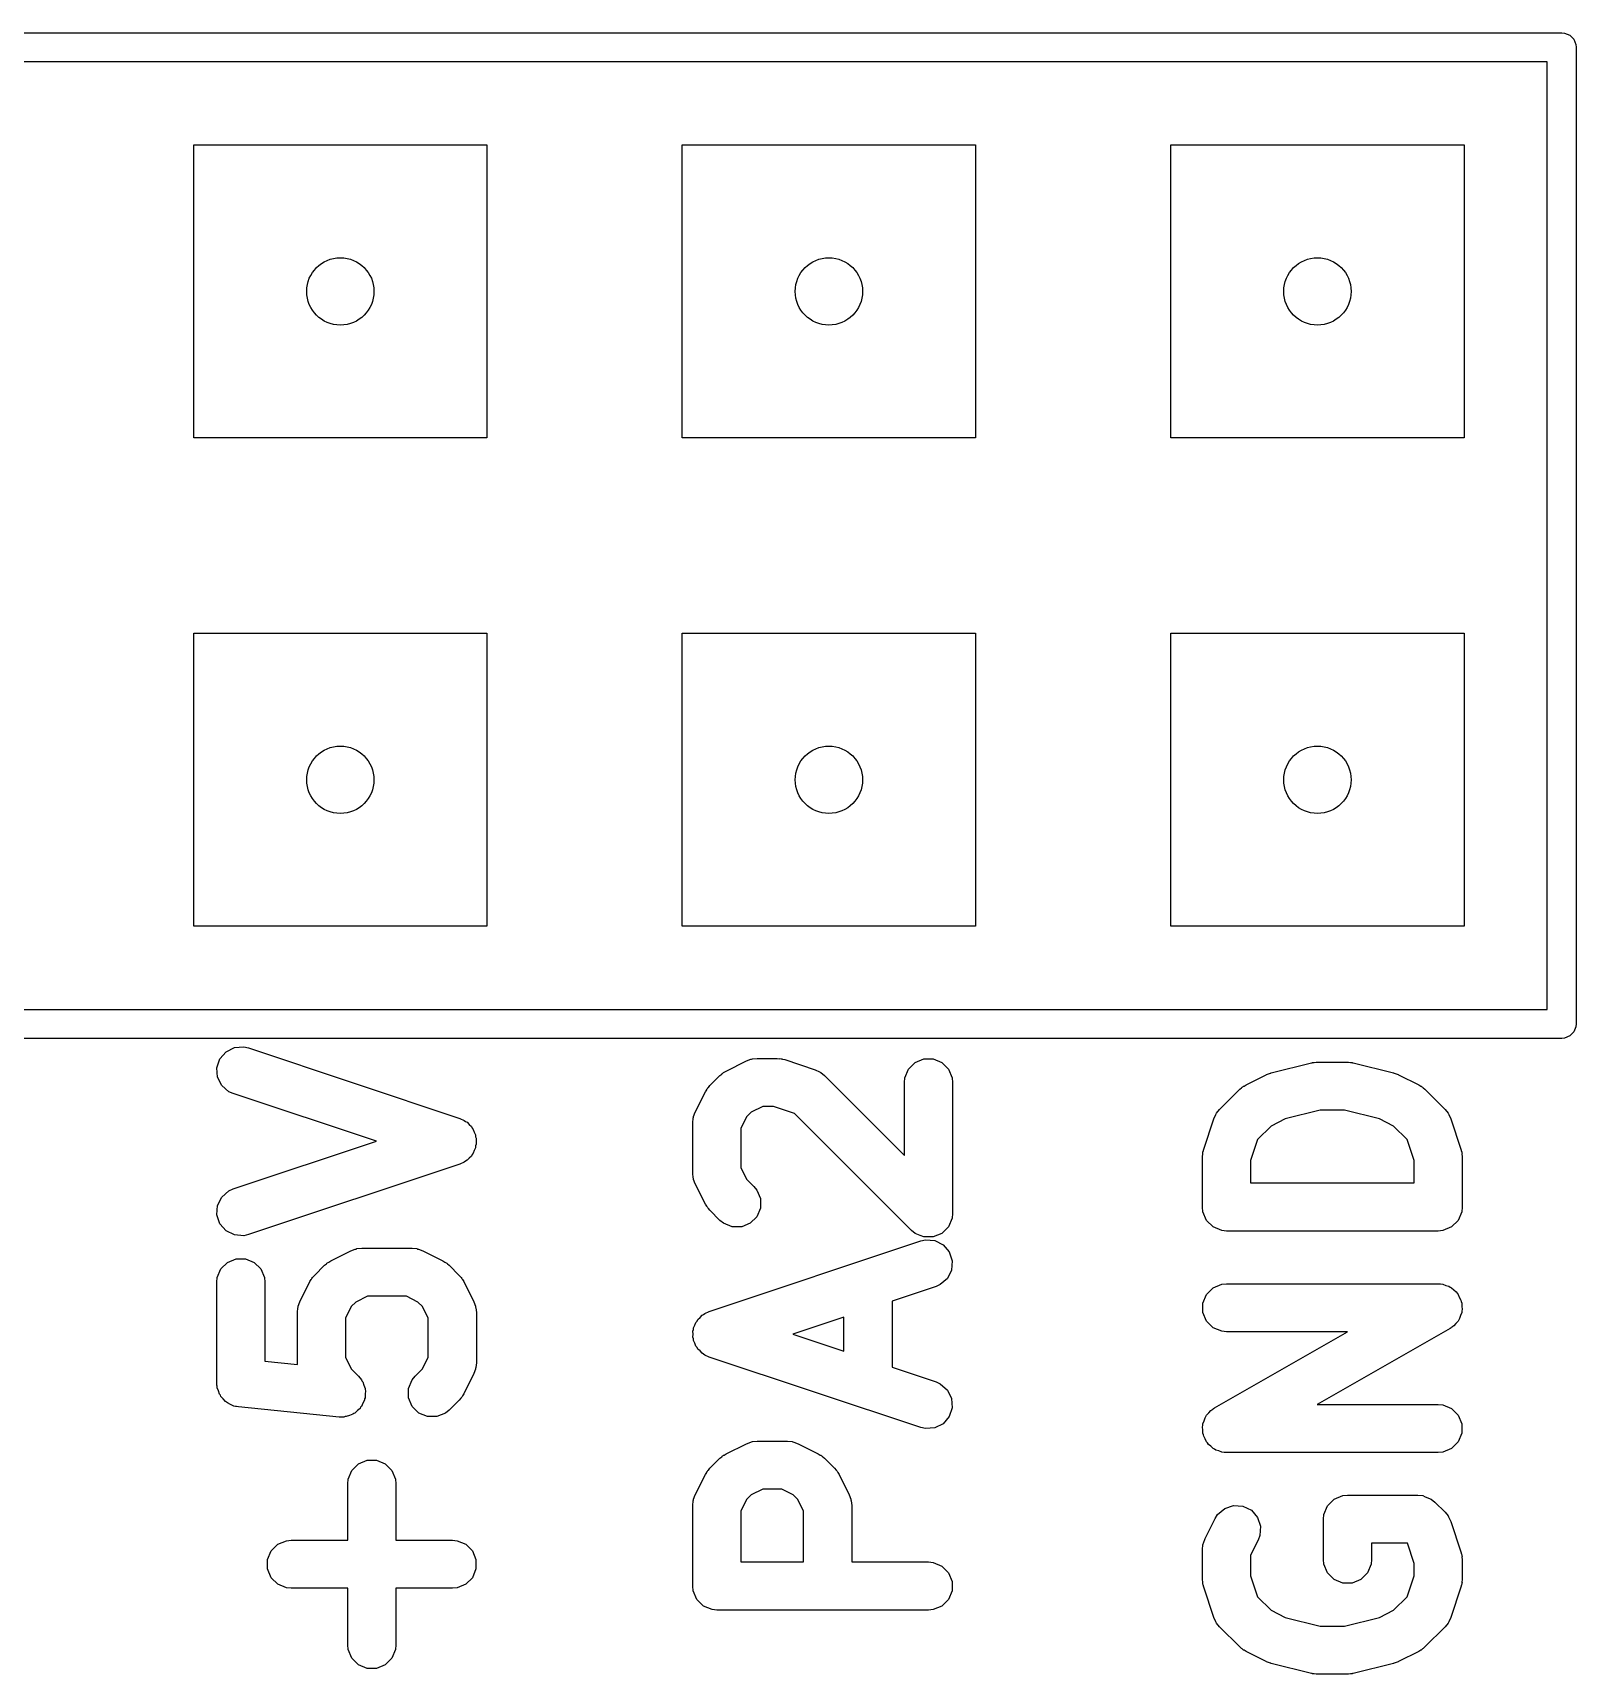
# Model space of a CAD drawing. Header units: inches. Extents: x -2.18 to 1.75, y 0.48 to 2.79.
# Drawn here: x -0.9037 to -0.5878, y 2.4533 to 2.7894 of the extents above; entities that cross this region are included whole.
import ezdxf

# ---------------------------------------------------------------- set-up
doc = ezdxf.new("R2010")
doc.units = ezdxf.units.IN
doc.header["$MEASUREMENT"] = 0
doc.layers.add('BLACK', color=250, linetype='CONTINUOUS')

msp = doc.modelspace()

# ---------------------------------------------------------------- linework, layer by layer
at = {"layer": 'BLACK', "linetype": 'CONTINUOUS'}
for p, q in [((-1.29079, 2.78937), (-0.59079, 2.78937)), ((-0.59079, 2.78937), (-0.59021, 2.78931)), ((-0.59021, 2.78931), (-0.58915, 2.78887)), ((-0.58915, 2.78887), (-0.58833, 2.78806)), ((-0.58833, 2.78806), (-0.58789, 2.78699)), ((-0.58789, 2.78699), (-0.58783, 2.78642)), ((-0.58783, 2.78642), (-0.58783, 2.58642)), ((-0.59374, 2.78346), (-1.28783, 2.78346)), ((-0.59374, 2.58937), (-0.59374, 2.78346)), ((-0.87079, 2.70642), (-0.87079, 2.76642)), ((-0.87079, 2.76642), (-0.81079, 2.76642)), ((-0.81079, 2.76642), (-0.81079, 2.70642)), ((-0.77079, 2.70642), (-0.77079, 2.76642)), ((-0.77079, 2.76642), (-0.71079, 2.76642)), ((-0.71079, 2.76642), (-0.71079, 2.70642)), ((-0.67079, 2.70642), (-0.67079, 2.76642)), ((-0.67079, 2.76642), (-0.61079, 2.76642)), ((-0.61079, 2.76642), (-0.61079, 2.70642)), ((-0.81079, 2.70642), (-0.87079, 2.70642)), ((-0.71079, 2.70642), (-0.77079, 2.70642)), ((-0.61079, 2.70642), (-0.67079, 2.70642)), ((-0.87079, 2.60642), (-0.87079, 2.66642)), ((-0.87079, 2.66642), (-0.81079, 2.66642)), ((-0.81079, 2.66642), (-0.81079, 2.60642)), ((-0.77079, 2.60642), (-0.77079, 2.66642)), ((-0.77079, 2.66642), (-0.71079, 2.66642)), ((-0.71079, 2.66642), (-0.71079, 2.60642)), ((-0.67079, 2.60642), (-0.67079, 2.66642)), ((-0.67079, 2.66642), (-0.61079, 2.66642)), ((-0.61079, 2.66642), (-0.61079, 2.60642)), ((-0.81079, 2.60642), (-0.87079, 2.60642)), ((-0.71079, 2.60642), (-0.77079, 2.60642)), ((-0.61079, 2.60642), (-0.67079, 2.60642)), ((-1.28783, 2.58937), (-0.59374, 2.58937)), ((-0.58833, 2.58478), (-0.58915, 2.58396)), ((-0.58789, 2.58584), (-0.58833, 2.58478)), ((-0.58783, 2.58642), (-0.58789, 2.58584)), ((-0.59079, 2.58346), (-1.29079, 2.58346)), ((-0.86418, 2.58072), (-0.86247, 2.58157)), ((-0.86247, 2.58157), (-0.86055, 2.58171)), ((-0.86055, 2.58171), (-0.85961, 2.5815)), ((-0.85961, 2.5815), (-0.8163, 2.56706)), ((-0.59021, 2.58352), (-0.59079, 2.58346)), ((-0.58915, 2.58396), (-0.59021, 2.58352)), ((-0.86605, 2.57744), (-0.86544, 2.57927)), ((-0.86544, 2.57927), (-0.86418, 2.58072)), ((-0.7618, 2.57678), (-0.75768, 2.57884)), ((-0.75768, 2.57884), (-0.75678, 2.57918)), ((-0.75678, 2.57918), (-0.7566, 2.5792)), ((-0.7566, 2.5792), (-0.75644, 2.57926)), ((-0.75644, 2.57926), (-0.75548, 2.57936)), ((-0.75548, 2.57936), (-0.75135, 2.57936)), ((-0.75135, 2.57936), (-0.75087, 2.57931)), ((-0.75087, 2.57931), (-0.75074, 2.57932)), ((-0.75074, 2.57932), (-0.75057, 2.57928)), ((-0.75057, 2.57928), (-0.75039, 2.57926)), ((-0.75039, 2.57926), (-0.75027, 2.57921)), ((-0.75027, 2.57921), (-0.7498, 2.57911)), ((-0.7498, 2.57911), (-0.74361, 2.57704)), ((-0.72451, 2.57717), (-0.72315, 2.57853)), ((-0.72315, 2.57853), (-0.72138, 2.57926)), ((-0.72138, 2.57926), (-0.71946, 2.57926)), ((-0.71946, 2.57926), (-0.71768, 2.57853)), ((-0.71768, 2.57853), (-0.71633, 2.57717)), ((-0.65028, 2.5764), (-0.64203, 2.57846)), ((-0.64203, 2.57846), (-0.64186, 2.57849)), ((-0.64186, 2.57849), (-0.64179, 2.57851)), ((-0.64179, 2.57851), (-0.64143, 2.57855)), ((-0.64143, 2.57855), (-0.64107, 2.5786)), ((-0.64107, 2.5786), (-0.641, 2.57859)), ((-0.641, 2.57859), (-0.64083, 2.57861)), ((-0.64083, 2.57861), (-0.63465, 2.57861)), ((-0.63465, 2.57861), (-0.63448, 2.57859)), ((-0.63448, 2.57859), (-0.63441, 2.5786)), ((-0.63441, 2.5786), (-0.63405, 2.57855)), ((-0.63405, 2.57855), (-0.63369, 2.57851)), ((-0.63369, 2.57851), (-0.63362, 2.57849)), ((-0.63362, 2.57849), (-0.63345, 2.57846)), ((-0.63345, 2.57846), (-0.62521, 2.5764)), ((-0.86591, 2.57553), (-0.86605, 2.57744)), ((-0.86505, 2.57381), (-0.86591, 2.57553)), ((-0.76514, 2.57379), (-0.76308, 2.57586)), ((-0.76308, 2.57586), (-0.7627, 2.57616)), ((-0.7627, 2.57616), (-0.76262, 2.57626)), ((-0.76262, 2.57626), (-0.76247, 2.57636)), ((-0.76247, 2.57636), (-0.76233, 2.57647)), ((-0.76233, 2.57647), (-0.76221, 2.57652)), ((-0.76221, 2.57652), (-0.7618, 2.57678)), ((-0.74361, 2.57704), (-0.74273, 2.57665)), ((-0.74273, 2.57665), (-0.74259, 2.57653)), ((-0.74259, 2.57653), (-0.74243, 2.57647)), ((-0.74243, 2.57647), (-0.74169, 2.57586)), ((-0.74169, 2.57586), (-0.72534, 2.55951)), ((-0.72534, 2.57444), (-0.72524, 2.5754)), ((-0.72524, 2.5754), (-0.72451, 2.57717)), ((-0.71633, 2.57717), (-0.71559, 2.5754)), ((-0.71559, 2.5754), (-0.7155, 2.57444)), ((-0.65541, 2.57396), (-0.65128, 2.57603)), ((-0.65128, 2.57603), (-0.65121, 2.57605)), ((-0.65121, 2.57605), (-0.65119, 2.57608)), ((-0.65119, 2.57608), (-0.65078, 2.57622)), ((-0.65078, 2.57622), (-0.65038, 2.57637)), ((-0.65038, 2.57637), (-0.65035, 2.57637)), ((-0.65035, 2.57637), (-0.65028, 2.5764)), ((-0.62521, 2.5764), (-0.62513, 2.57637)), ((-0.62513, 2.57637), (-0.6251, 2.57637)), ((-0.6251, 2.57637), (-0.6247, 2.57622)), ((-0.6247, 2.57622), (-0.6243, 2.57608)), ((-0.6243, 2.57608), (-0.62427, 2.57605)), ((-0.62427, 2.57605), (-0.6242, 2.57603)), ((-0.6242, 2.57603), (-0.62007, 2.57396)), ((-0.8636, 2.57255), (-0.86505, 2.57381)), ((-0.86272, 2.57216), (-0.8636, 2.57255)), ((-0.83342, 2.56239), (-0.86272, 2.57216)), ((-0.76813, 2.56839), (-0.76606, 2.57251)), ((-0.76606, 2.57251), (-0.7658, 2.57293)), ((-0.7658, 2.57293), (-0.76575, 2.57305)), ((-0.76575, 2.57305), (-0.76564, 2.57318)), ((-0.76564, 2.57318), (-0.76555, 2.57333)), ((-0.76555, 2.57333), (-0.76545, 2.57342)), ((-0.76545, 2.57342), (-0.76514, 2.57379)), ((-0.72534, 2.55951), (-0.72534, 2.57444)), ((-0.7155, 2.57444), (-0.7155, 2.54763)), ((-0.66081, 2.56892), (-0.65669, 2.57304)), ((-0.65669, 2.57304), (-0.65631, 2.57335)), ((-0.65631, 2.57335), (-0.65623, 2.57345)), ((-0.65623, 2.57345), (-0.65608, 2.57354)), ((-0.65608, 2.57354), (-0.65594, 2.57366)), ((-0.65594, 2.57366), (-0.65582, 2.5737)), ((-0.65582, 2.5737), (-0.65541, 2.57396)), ((-0.62007, 2.57396), (-0.61966, 2.5737)), ((-0.61966, 2.5737), (-0.61954, 2.57366)), ((-0.61954, 2.57366), (-0.6194, 2.57354)), ((-0.6194, 2.57354), (-0.61926, 2.57345)), ((-0.61926, 2.57345), (-0.61917, 2.57335)), ((-0.61917, 2.57335), (-0.61879, 2.57304)), ((-0.61879, 2.57304), (-0.61467, 2.56892)), ((-0.76847, 2.56749), (-0.76813, 2.56839)), ((-0.75669, 2.56833), (-0.75762, 2.5674)), ((-0.75431, 2.56952), (-0.75669, 2.56833)), ((-0.75215, 2.56952), (-0.75431, 2.56952)), ((-0.74782, 2.56807), (-0.75215, 2.56952)), ((-0.7239, 2.54415), (-0.74782, 2.56807)), ((-0.662, 2.56699), (-0.66161, 2.56788)), ((-0.66161, 2.56788), (-0.66149, 2.56801)), ((-0.66149, 2.56801), (-0.66142, 2.56817)), ((-0.66142, 2.56817), (-0.66081, 2.56892)), ((-0.64023, 2.56877), (-0.64737, 2.56698)), ((-0.63525, 2.56877), (-0.64023, 2.56877)), ((-0.62812, 2.56698), (-0.63525, 2.56877)), ((-0.61467, 2.56892), (-0.61406, 2.56817)), ((-0.61406, 2.56817), (-0.61399, 2.56801)), ((-0.61399, 2.56801), (-0.61387, 2.56788)), ((-0.61387, 2.56788), (-0.61348, 2.56699)), ((-0.8163, 2.56706), (-0.81542, 2.56667)), ((-0.81542, 2.56667), (-0.81516, 2.56644)), ((-0.81516, 2.56644), (-0.81484, 2.56628)), ((-0.81484, 2.56628), (-0.81444, 2.56581)), ((-0.81444, 2.56581), (-0.81397, 2.56541)), ((-0.81397, 2.56541), (-0.81381, 2.5651)), ((-0.81381, 2.5651), (-0.81358, 2.56483)), ((-0.81358, 2.56483), (-0.81339, 2.56424)), ((-0.76865, 2.56619), (-0.76855, 2.56715)), ((-0.76865, 2.55588), (-0.76865, 2.56619)), ((-0.76855, 2.56715), (-0.76848, 2.56731)), ((-0.76848, 2.56731), (-0.76847, 2.56749)), ((-0.75762, 2.5674), (-0.7588, 2.56503)), ((-0.7588, 2.56503), (-0.7588, 2.55704)), ((-0.66406, 2.56081), (-0.662, 2.56699)), ((-0.65029, 2.56552), (-0.65303, 2.56278)), ((-0.64737, 2.56698), (-0.65029, 2.56552)), ((-0.62519, 2.56552), (-0.62812, 2.56698)), ((-0.62245, 2.56278), (-0.62519, 2.56552)), ((-0.61348, 2.56699), (-0.61142, 2.56081)), ((-0.86272, 2.55263), (-0.83342, 2.56239)), ((-0.81339, 2.56424), (-0.81311, 2.56369)), ((-0.81311, 2.56109), (-0.81339, 2.56054)), ((-0.81311, 2.56369), (-0.81309, 2.56334)), ((-0.81309, 2.56144), (-0.81311, 2.56109)), ((-0.81309, 2.56334), (-0.81298, 2.56301)), ((-0.81298, 2.56178), (-0.81309, 2.56144)), ((-0.81298, 2.56301), (-0.81302, 2.56239)), ((-0.81302, 2.56239), (-0.81298, 2.56178)), ((-0.65303, 2.56278), (-0.65447, 2.55845)), ((-0.62101, 2.55845), (-0.62245, 2.56278)), ((-0.8163, 2.55772), (-0.85961, 2.54329)), ((-0.81542, 2.55812), (-0.8163, 2.55772)), ((-0.81516, 2.55835), (-0.81542, 2.55812)), ((-0.81484, 2.5585), (-0.81516, 2.55835)), ((-0.81444, 2.55897), (-0.81484, 2.5585)), ((-0.81397, 2.55937), (-0.81444, 2.55897)), ((-0.81381, 2.55969), (-0.81397, 2.55937)), ((-0.81358, 2.55996), (-0.81381, 2.55969)), ((-0.81339, 2.56054), (-0.81358, 2.55996)), ((-0.66432, 2.55925), (-0.66427, 2.55974)), ((-0.66432, 2.54894), (-0.66432, 2.55925)), ((-0.66428, 2.55987), (-0.66424, 2.56004)), ((-0.66427, 2.55974), (-0.66428, 2.55987)), ((-0.66424, 2.56004), (-0.66422, 2.56021)), ((-0.66422, 2.56021), (-0.66417, 2.56033)), ((-0.66417, 2.56033), (-0.66406, 2.56081)), ((-0.65447, 2.55845), (-0.65447, 2.55386)), ((-0.62101, 2.55386), (-0.62101, 2.55845)), ((-0.61142, 2.56081), (-0.61131, 2.56033)), ((-0.61131, 2.56033), (-0.61126, 2.56021)), ((-0.61126, 2.56021), (-0.61124, 2.56004)), ((-0.61124, 2.56004), (-0.6112, 2.55987)), ((-0.6112, 2.55987), (-0.61121, 2.55974)), ((-0.61121, 2.55974), (-0.61117, 2.55925)), ((-0.61117, 2.55925), (-0.61117, 2.54894)), ((-0.76855, 2.55492), (-0.76865, 2.55588)), ((-0.76848, 2.55475), (-0.76855, 2.55492)), ((-0.76847, 2.55458), (-0.76848, 2.55475)), ((-0.76813, 2.55368), (-0.76847, 2.55458)), ((-0.7588, 2.55704), (-0.75762, 2.55467)), ((-0.75762, 2.55467), (-0.75612, 2.55317)), ((-0.86591, 2.54926), (-0.86505, 2.55097)), ((-0.86505, 2.55097), (-0.8636, 2.55223)), ((-0.8636, 2.55223), (-0.86272, 2.55263)), ((-0.76606, 2.54955), (-0.76813, 2.55368)), ((-0.75612, 2.55317), (-0.75551, 2.55242)), ((-0.75551, 2.55242), (-0.75477, 2.55065)), ((-0.65447, 2.55386), (-0.62101, 2.55386)), ((-0.86605, 2.54734), (-0.86591, 2.54926)), ((-0.7658, 2.54914), (-0.76606, 2.54955)), ((-0.76575, 2.54902), (-0.7658, 2.54914)), ((-0.76564, 2.54888), (-0.76575, 2.54902)), ((-0.76555, 2.54874), (-0.76564, 2.54888)), ((-0.76545, 2.54865), (-0.76555, 2.54874)), ((-0.76514, 2.54827), (-0.76545, 2.54865)), ((-0.76308, 2.54621), (-0.76514, 2.54827)), ((-0.75477, 2.54873), (-0.75551, 2.54696)), ((-0.75477, 2.55065), (-0.75477, 2.54873)), ((-0.7155, 2.54763), (-0.71559, 2.54667)), ((-0.66422, 2.54798), (-0.66432, 2.54894)), ((-0.66349, 2.54621), (-0.66422, 2.54798)), ((-0.61126, 2.54798), (-0.612, 2.54621)), ((-0.61117, 2.54894), (-0.61126, 2.54798)), ((-0.86544, 2.54552), (-0.86605, 2.54734)), ((-0.86418, 2.54407), (-0.86544, 2.54552)), ((-0.76233, 2.5456), (-0.76308, 2.54621)), ((-0.76056, 2.54486), (-0.76233, 2.5456)), ((-0.75864, 2.54486), (-0.76056, 2.54486)), ((-0.75687, 2.5456), (-0.75864, 2.54486)), ((-0.75551, 2.54696), (-0.75687, 2.5456)), ((-0.71633, 2.54489), (-0.71768, 2.54354)), ((-0.71559, 2.54667), (-0.71633, 2.54489)), ((-0.66213, 2.54485), (-0.66349, 2.54621)), ((-0.66035, 2.54411), (-0.66213, 2.54485)), ((-0.61335, 2.54485), (-0.61513, 2.54411)), ((-0.612, 2.54621), (-0.61335, 2.54485)), ((-0.86247, 2.54321), (-0.86418, 2.54407)), ((-0.86055, 2.54307), (-0.86247, 2.54321)), ((-0.85961, 2.54329), (-0.86055, 2.54307)), ((-0.76528, 2.52755), (-0.72197, 2.54199)), ((-0.72315, 2.54354), (-0.7239, 2.54415)), ((-0.72211, 2.54311), (-0.72315, 2.54354)), ((-0.72315, 2.54354), (-0.72315, 2.54354)), ((-0.72138, 2.5428), (-0.72211, 2.54311)), ((-0.72197, 2.54199), (-0.72103, 2.5422)), ((-0.71946, 2.5428), (-0.72138, 2.5428)), ((-0.72138, 2.5428), (-0.72138, 2.5428)), ((-0.72103, 2.5422), (-0.71912, 2.54206)), ((-0.71768, 2.54354), (-0.71946, 2.5428)), ((-0.71912, 2.54206), (-0.7174, 2.54121)), ((-0.7174, 2.54121), (-0.71614, 2.53975)), ((-0.65939, 2.54402), (-0.66035, 2.54411)), ((-0.61609, 2.54402), (-0.65939, 2.54402)), ((-0.61513, 2.54411), (-0.61609, 2.54402)), ((-0.86526, 2.53625), (-0.8639, 2.53761)), ((-0.8639, 2.53761), (-0.86213, 2.53835)), ((-0.86213, 2.53835), (-0.86021, 2.53835)), ((-0.86021, 2.53835), (-0.85843, 2.53761)), ((-0.85843, 2.53761), (-0.85707, 2.53625)), ((-0.84356, 2.53741), (-0.84341, 2.5375)), ((-0.84341, 2.5375), (-0.84328, 2.53761)), ((-0.84328, 2.53761), (-0.84316, 2.53766)), ((-0.84316, 2.53766), (-0.84274, 2.53792)), ((-0.84274, 2.53792), (-0.83862, 2.53998)), ((-0.83862, 2.53998), (-0.83772, 2.54033)), ((-0.83772, 2.54033), (-0.83754, 2.54034)), ((-0.83754, 2.54034), (-0.83738, 2.54041)), ((-0.83738, 2.54041), (-0.83642, 2.5405)), ((-0.83642, 2.5405), (-0.82611, 2.5405)), ((-0.82611, 2.5405), (-0.82515, 2.54041)), ((-0.82515, 2.54041), (-0.82498, 2.54034)), ((-0.82498, 2.54034), (-0.82481, 2.54033)), ((-0.82481, 2.54033), (-0.82391, 2.53998)), ((-0.82391, 2.53998), (-0.81978, 2.53792)), ((-0.81978, 2.53792), (-0.81937, 2.53766)), ((-0.81937, 2.53766), (-0.81925, 2.53761)), ((-0.81925, 2.53761), (-0.81911, 2.5375)), ((-0.81911, 2.5375), (-0.81897, 2.53741)), ((-0.71614, 2.53975), (-0.71554, 2.53793)), ((-0.71554, 2.53793), (-0.71567, 2.53602)), ((-0.86609, 2.53352), (-0.86599, 2.53448)), ((-0.86599, 2.53448), (-0.86526, 2.53625)), ((-0.85707, 2.53625), (-0.85634, 2.53448)), ((-0.85634, 2.53448), (-0.85624, 2.53352)), ((-0.84675, 2.53407), (-0.8467, 2.53419)), ((-0.8467, 2.53419), (-0.84659, 2.53433)), ((-0.84659, 2.53433), (-0.84649, 2.53448)), ((-0.84649, 2.53448), (-0.8464, 2.53456)), ((-0.8464, 2.53456), (-0.84609, 2.53494)), ((-0.84609, 2.53494), (-0.84402, 2.537)), ((-0.84402, 2.537), (-0.84365, 2.53731)), ((-0.84365, 2.53731), (-0.84356, 2.53741)), ((-0.81897, 2.53741), (-0.81888, 2.53731)), ((-0.81888, 2.53731), (-0.8185, 2.537)), ((-0.8185, 2.537), (-0.81644, 2.53494)), ((-0.81644, 2.53494), (-0.81613, 2.53456)), ((-0.81613, 2.53456), (-0.81603, 2.53448)), ((-0.81603, 2.53448), (-0.81594, 2.53433)), ((-0.81594, 2.53433), (-0.81583, 2.53419)), ((-0.81583, 2.53419), (-0.81578, 2.53407)), ((-0.71653, 2.5343), (-0.71798, 2.53304)), ((-0.71567, 2.53602), (-0.71653, 2.5343)), ((-0.86609, 2.5129), (-0.86609, 2.53352)), ((-0.85624, 2.53352), (-0.85624, 2.51735)), ((-0.84907, 2.52953), (-0.84701, 2.53366)), ((-0.84701, 2.53366), (-0.84675, 2.53407)), ((-0.81578, 2.53407), (-0.81552, 2.53366)), ((-0.81552, 2.53366), (-0.81346, 2.52953)), ((-0.71886, 2.53265), (-0.72787, 2.52965)), ((-0.71798, 2.53304), (-0.71886, 2.53265)), ((-0.66422, 2.52928), (-0.66349, 2.53105)), ((-0.66349, 2.53105), (-0.66213, 2.53241)), ((-0.66213, 2.53241), (-0.66035, 2.53315)), ((-0.66035, 2.53315), (-0.65939, 2.53324)), ((-0.65939, 2.53324), (-0.61609, 2.53324)), ((-0.61609, 2.53324), (-0.61584, 2.53322)), ((-0.61584, 2.53322), (-0.61574, 2.53323)), ((-0.61574, 2.53323), (-0.61562, 2.53319)), ((-0.61562, 2.53319), (-0.61513, 2.53315)), ((-0.61513, 2.53315), (-0.61452, 2.53289)), ((-0.61452, 2.53289), (-0.61389, 2.53272)), ((-0.61389, 2.53272), (-0.61364, 2.53253)), ((-0.61364, 2.53253), (-0.61335, 2.53241)), ((-0.61335, 2.53241), (-0.61289, 2.53195)), ((-0.61289, 2.53195), (-0.61237, 2.53155)), ((-0.61237, 2.53155), (-0.61222, 2.53127)), ((-0.61222, 2.53127), (-0.612, 2.53105)), ((-0.612, 2.53105), (-0.61175, 2.53045)), ((-0.84959, 2.52733), (-0.84949, 2.52829)), ((-0.84949, 2.52829), (-0.84943, 2.52846)), ((-0.84943, 2.52846), (-0.84941, 2.52863)), ((-0.84941, 2.52863), (-0.84907, 2.52953)), ((-0.83856, 2.52854), (-0.83975, 2.52617)), ((-0.83763, 2.52948), (-0.83856, 2.52854)), ((-0.83526, 2.53066), (-0.83763, 2.52948)), ((-0.82727, 2.53066), (-0.83526, 2.53066)), ((-0.8249, 2.52948), (-0.82727, 2.53066)), ((-0.82397, 2.52854), (-0.8249, 2.52948)), ((-0.82278, 2.52617), (-0.82397, 2.52854)), ((-0.81346, 2.52953), (-0.81311, 2.52863)), ((-0.81311, 2.52863), (-0.8131, 2.52846)), ((-0.8131, 2.52846), (-0.81303, 2.52829)), ((-0.81303, 2.52829), (-0.81294, 2.52733)), ((-0.76616, 2.52716), (-0.76528, 2.52755)), ((-0.72787, 2.52965), (-0.72787, 2.51612)), ((-0.66422, 2.52736), (-0.66422, 2.52928)), ((-0.61175, 2.53045), (-0.61142, 2.52988)), ((-0.61142, 2.52988), (-0.61138, 2.52957)), ((-0.61138, 2.52957), (-0.61126, 2.52928)), ((-0.61126, 2.52928), (-0.61126, 2.52862)), ((-0.61126, 2.52862), (-0.61118, 2.52797)), ((-0.61118, 2.52797), (-0.61126, 2.52767)), ((-0.61126, 2.52767), (-0.61126, 2.52736)), ((-0.84959, 2.51702), (-0.84959, 2.52733)), ((-0.83975, 2.52617), (-0.83975, 2.51818)), ((-0.82278, 2.51818), (-0.82278, 2.52617)), ((-0.81294, 2.52733), (-0.81294, 2.51702)), ((-0.7685, 2.52383), (-0.76847, 2.52418)), ((-0.76847, 2.52418), (-0.7682, 2.52473)), ((-0.7682, 2.52473), (-0.768, 2.52532)), ((-0.768, 2.52532), (-0.76777, 2.52558)), ((-0.76777, 2.52558), (-0.76761, 2.5259)), ((-0.76761, 2.5259), (-0.76715, 2.5263)), ((-0.76715, 2.5263), (-0.76674, 2.52677)), ((-0.76674, 2.52677), (-0.76643, 2.52693)), ((-0.76643, 2.52693), (-0.76616, 2.52716)), ((-0.73771, 2.52636), (-0.74816, 2.52288)), ((-0.73771, 2.5194), (-0.73771, 2.52636)), ((-0.66349, 2.52558), (-0.66422, 2.52736)), ((-0.66213, 2.52423), (-0.66349, 2.52558)), ((-0.66035, 2.52349), (-0.66213, 2.52423)), ((-0.61365, 2.52405), (-0.64086, 2.50849)), ((-0.61344, 2.52419), (-0.61365, 2.52405)), ((-0.61335, 2.52423), (-0.61344, 2.52419)), ((-0.61326, 2.52432), (-0.61335, 2.52423)), ((-0.61286, 2.5246), (-0.61326, 2.52432)), ((-0.61246, 2.52512), (-0.61286, 2.5246)), ((-0.612, 2.52558), (-0.61246, 2.52512)), ((-0.61188, 2.52587), (-0.612, 2.52558)), ((-0.61168, 2.52612), (-0.61188, 2.52587)), ((-0.61151, 2.52675), (-0.61168, 2.52612)), ((-0.61126, 2.52736), (-0.61151, 2.52675)), ((-0.76861, 2.5235), (-0.7685, 2.52383)), ((-0.76856, 2.52288), (-0.76861, 2.5235)), ((-0.76861, 2.52227), (-0.76856, 2.52288)), ((-0.7685, 2.52193), (-0.76861, 2.52227)), ((-0.76847, 2.52158), (-0.7685, 2.52193)), ((-0.7682, 2.52103), (-0.76847, 2.52158)), ((-0.768, 2.52044), (-0.7682, 2.52103)), ((-0.74816, 2.52288), (-0.73771, 2.5194)), ((-0.66184, 2.50784), (-0.63462, 2.5234)), ((-0.65939, 2.5234), (-0.66035, 2.52349)), ((-0.63462, 2.5234), (-0.65939, 2.5234)), ((-0.85624, 2.51735), (-0.84956, 2.51668)), ((-0.83975, 2.51818), (-0.83856, 2.51581)), ((-0.82397, 2.51581), (-0.82278, 2.51818)), ((-0.76777, 2.52018), (-0.768, 2.52044)), ((-0.76761, 2.51986), (-0.76777, 2.52018)), ((-0.76715, 2.51946), (-0.76761, 2.51986)), ((-0.76674, 2.51899), (-0.76715, 2.51946)), ((-0.76643, 2.51884), (-0.76674, 2.51899)), ((-0.76616, 2.51861), (-0.76643, 2.51884)), ((-0.76528, 2.51821), (-0.76616, 2.51861)), ((-0.72197, 2.50378), (-0.76528, 2.51821)), ((-0.84956, 2.51668), (-0.84959, 2.51702)), ((-0.83856, 2.51581), (-0.83706, 2.51432)), ((-0.83706, 2.51432), (-0.83645, 2.51357)), ((-0.82608, 2.51357), (-0.82546, 2.51432)), ((-0.82546, 2.51432), (-0.82397, 2.51581)), ((-0.81346, 2.51482), (-0.81552, 2.5107)), ((-0.81311, 2.51572), (-0.81346, 2.51482)), ((-0.8131, 2.5159), (-0.81311, 2.51572)), ((-0.81303, 2.51606), (-0.8131, 2.5159)), ((-0.81294, 2.51702), (-0.81303, 2.51606)), ((-0.72787, 2.51612), (-0.71886, 2.51311)), ((-0.86605, 2.51254), (-0.86609, 2.5129)), ((-0.86606, 2.51242), (-0.86605, 2.51254)), ((-0.86603, 2.51231), (-0.86606, 2.51242)), ((-0.86599, 2.51194), (-0.86603, 2.51231)), ((-0.86572, 2.51127), (-0.86599, 2.51194)), ((-0.86551, 2.51059), (-0.86572, 2.51127)), ((-0.83645, 2.51357), (-0.83636, 2.51334)), ((-0.83636, 2.51334), (-0.8362, 2.51315)), ((-0.8362, 2.51315), (-0.83599, 2.51246)), ((-0.83599, 2.51246), (-0.83572, 2.5118)), ((-0.83572, 2.5118), (-0.83572, 2.51155)), ((-0.83572, 2.51155), (-0.83565, 2.51131)), ((-0.83565, 2.51131), (-0.83572, 2.5106)), ((-0.83572, 2.5106), (-0.83572, 2.50988)), ((-0.82681, 2.5118), (-0.82608, 2.51357)), ((-0.82681, 2.50988), (-0.82681, 2.5118)), ((-0.81552, 2.5107), (-0.81578, 2.51028)), ((-0.71886, 2.51311), (-0.71798, 2.51272)), ((-0.71798, 2.51272), (-0.71653, 2.51146)), ((-0.71653, 2.51146), (-0.71567, 2.50975)), ((-0.86535, 2.51039), (-0.86551, 2.51059)), ((-0.86526, 2.51016), (-0.86535, 2.51039)), ((-0.86475, 2.50966), (-0.86526, 2.51016)), ((-0.86429, 2.5091), (-0.86475, 2.50966)), ((-0.86408, 2.50898), (-0.86429, 2.5091)), ((-0.8639, 2.50881), (-0.86408, 2.50898)), ((-0.86324, 2.50853), (-0.8639, 2.50881)), ((-0.8626, 2.50819), (-0.86324, 2.50853)), ((-0.86224, 2.50812), (-0.8626, 2.50819)), ((-0.86213, 2.50807), (-0.86224, 2.50812)), ((-0.86201, 2.50807), (-0.86213, 2.50807)), ((-0.86166, 2.508), (-0.86201, 2.50807)), ((-0.84103, 2.50594), (-0.86166, 2.508)), ((-0.8373, 2.50725), (-0.83781, 2.50674)), ((-0.83674, 2.50771), (-0.8373, 2.50725)), ((-0.83663, 2.50793), (-0.83674, 2.50771)), ((-0.83645, 2.5081), (-0.83663, 2.50793)), ((-0.83618, 2.50877), (-0.83645, 2.5081)), ((-0.83584, 2.5094), (-0.83618, 2.50877)), ((-0.83581, 2.50965), (-0.83584, 2.5094)), ((-0.83572, 2.50988), (-0.83581, 2.50965)), ((-0.82608, 2.5081), (-0.82681, 2.50988)), ((-0.82472, 2.50674), (-0.82608, 2.5081)), ((-0.8185, 2.50736), (-0.81925, 2.50674)), ((-0.81644, 2.50942), (-0.8185, 2.50736)), ((-0.81613, 2.5098), (-0.81644, 2.50942)), ((-0.81603, 2.50988), (-0.81613, 2.5098)), ((-0.81594, 2.51003), (-0.81603, 2.50988)), ((-0.81583, 2.51016), (-0.81594, 2.51003)), ((-0.81578, 2.51028), (-0.81583, 2.51016)), ((-0.71554, 2.50783), (-0.71614, 2.50601)), ((-0.71567, 2.50975), (-0.71554, 2.50783)), ((-0.66302, 2.50677), (-0.66262, 2.50729)), ((-0.66262, 2.50729), (-0.66222, 2.50757)), ((-0.66222, 2.50757), (-0.66213, 2.50766)), ((-0.66213, 2.50766), (-0.66204, 2.5077)), ((-0.66204, 2.5077), (-0.66184, 2.50784)), ((-0.64086, 2.50849), (-0.61609, 2.50849)), ((-0.61609, 2.50849), (-0.61513, 2.5084)), ((-0.61513, 2.5084), (-0.61335, 2.50766)), ((-0.61335, 2.50766), (-0.612, 2.50631)), ((-0.84007, 2.50594), (-0.84103, 2.50594)), ((-0.83983, 2.50601), (-0.84007, 2.50594)), ((-0.83958, 2.50601), (-0.83983, 2.50601)), ((-0.83892, 2.50628), (-0.83958, 2.50601)), ((-0.83823, 2.50649), (-0.83892, 2.50628)), ((-0.83804, 2.50665), (-0.83823, 2.50649)), ((-0.83781, 2.50674), (-0.83804, 2.50665)), ((-0.82294, 2.50601), (-0.82472, 2.50674)), ((-0.82102, 2.50601), (-0.82294, 2.50601)), ((-0.81925, 2.50674), (-0.82102, 2.50601)), ((-0.7174, 2.50456), (-0.71912, 2.5037)), ((-0.71614, 2.50601), (-0.7174, 2.50456)), ((-0.6643, 2.50392), (-0.66422, 2.50422)), ((-0.66422, 2.50327), (-0.6643, 2.50392)), ((-0.66422, 2.50453), (-0.66397, 2.50514)), ((-0.66422, 2.50422), (-0.66422, 2.50453)), ((-0.66397, 2.50514), (-0.6638, 2.50577)), ((-0.6638, 2.50577), (-0.66361, 2.50602)), ((-0.66361, 2.50602), (-0.66349, 2.50631)), ((-0.66349, 2.50631), (-0.66302, 2.50677)), ((-0.612, 2.50631), (-0.61126, 2.50453)), ((-0.61126, 2.50453), (-0.61126, 2.50261)), ((-0.75768, 2.50047), (-0.75678, 2.50082)), ((-0.75678, 2.50082), (-0.7566, 2.50083)), ((-0.7566, 2.50083), (-0.75644, 2.5009)), ((-0.75644, 2.5009), (-0.75548, 2.50099)), ((-0.75548, 2.50099), (-0.74929, 2.50099)), ((-0.74929, 2.50099), (-0.74833, 2.5009)), ((-0.74833, 2.5009), (-0.74817, 2.50083)), ((-0.74817, 2.50083), (-0.74799, 2.50082)), ((-0.74799, 2.50082), (-0.74709, 2.50047)), ((-0.72103, 2.50356), (-0.72197, 2.50378)), ((-0.71912, 2.5037), (-0.72103, 2.50356)), ((-0.66422, 2.50261), (-0.66422, 2.50327)), ((-0.6641, 2.50232), (-0.66422, 2.50261)), ((-0.66406, 2.50201), (-0.6641, 2.50232)), ((-0.66374, 2.50144), (-0.66406, 2.50201)), ((-0.66349, 2.50084), (-0.66374, 2.50144)), ((-0.66326, 2.50062), (-0.66349, 2.50084)), ((-0.66311, 2.50034), (-0.66326, 2.50062)), ((-0.612, 2.50084), (-0.61335, 2.49948)), ((-0.61126, 2.50261), (-0.612, 2.50084)), ((-0.76514, 2.49543), (-0.76308, 2.49749)), ((-0.76308, 2.49749), (-0.7627, 2.4978)), ((-0.7627, 2.4978), (-0.76262, 2.4979)), ((-0.76262, 2.4979), (-0.76247, 2.49799)), ((-0.76247, 2.49799), (-0.76233, 2.4981)), ((-0.76233, 2.4981), (-0.76221, 2.49815)), ((-0.76221, 2.49815), (-0.7618, 2.49841)), ((-0.7618, 2.49841), (-0.75768, 2.50047)), ((-0.74709, 2.50047), (-0.74296, 2.49841)), ((-0.74296, 2.49841), (-0.74255, 2.49815)), ((-0.74255, 2.49815), (-0.74243, 2.4981)), ((-0.74243, 2.4981), (-0.7423, 2.49799)), ((-0.7423, 2.49799), (-0.74215, 2.4979)), ((-0.74215, 2.4979), (-0.74206, 2.4978)), ((-0.74206, 2.4978), (-0.74169, 2.49749)), ((-0.74169, 2.49749), (-0.73962, 2.49543)), ((-0.66259, 2.49994), (-0.66311, 2.50034)), ((-0.66213, 2.49948), (-0.66259, 2.49994)), ((-0.66184, 2.49936), (-0.66213, 2.49948)), ((-0.66159, 2.49917), (-0.66184, 2.49936)), ((-0.66096, 2.499), (-0.66159, 2.49917)), ((-0.66035, 2.49874), (-0.66096, 2.499)), ((-0.65986, 2.4987), (-0.66035, 2.49874)), ((-0.65974, 2.49866), (-0.65986, 2.4987)), ((-0.65964, 2.49867), (-0.65974, 2.49866)), ((-0.65939, 2.49865), (-0.65964, 2.49867)), ((-0.61609, 2.49865), (-0.65939, 2.49865)), ((-0.61513, 2.49874), (-0.61609, 2.49865)), ((-0.61335, 2.49948), (-0.61513, 2.49874)), ((-0.83918, 2.49324), (-0.83845, 2.49501)), ((-0.83845, 2.49501), (-0.83709, 2.49637)), ((-0.83709, 2.49637), (-0.83532, 2.4971)), ((-0.83532, 2.4971), (-0.8334, 2.4971)), ((-0.8334, 2.4971), (-0.83162, 2.49637)), ((-0.83162, 2.49637), (-0.83027, 2.49501)), ((-0.83027, 2.49501), (-0.82953, 2.49324)), ((-0.76813, 2.49002), (-0.76606, 2.49415)), ((-0.76606, 2.49415), (-0.7658, 2.49456)), ((-0.7658, 2.49456), (-0.76575, 2.49468)), ((-0.76575, 2.49468), (-0.76564, 2.49482)), ((-0.76564, 2.49482), (-0.76555, 2.49497)), ((-0.76555, 2.49497), (-0.76545, 2.49505)), ((-0.76545, 2.49505), (-0.76514, 2.49543)), ((-0.73962, 2.49543), (-0.73931, 2.49505)), ((-0.73931, 2.49505), (-0.73921, 2.49497)), ((-0.73921, 2.49497), (-0.73912, 2.49482)), ((-0.73912, 2.49482), (-0.73901, 2.49468)), ((-0.73901, 2.49468), (-0.73896, 2.49456)), ((-0.73896, 2.49456), (-0.7387, 2.49415)), ((-0.7387, 2.49415), (-0.73664, 2.49002)), ((-0.83928, 2.49228), (-0.83918, 2.49324)), ((-0.83928, 2.4807), (-0.83928, 2.49228)), ((-0.82953, 2.49324), (-0.82944, 2.49228)), ((-0.82944, 2.49228), (-0.82944, 2.4807)), ((-0.75431, 2.49115), (-0.75669, 2.48997)), ((-0.75045, 2.49115), (-0.75431, 2.49115)), ((-0.74808, 2.48997), (-0.75045, 2.49115)), ((-0.76865, 2.48782), (-0.76855, 2.48878)), ((-0.76865, 2.47133), (-0.76865, 2.48782)), ((-0.76855, 2.48878), (-0.76848, 2.48895)), ((-0.76848, 2.48895), (-0.76847, 2.48912)), ((-0.76847, 2.48912), (-0.76813, 2.49002)), ((-0.75762, 2.48903), (-0.7588, 2.48666)), ((-0.75669, 2.48997), (-0.75762, 2.48903)), ((-0.74715, 2.48903), (-0.74808, 2.48997)), ((-0.74596, 2.48666), (-0.74715, 2.48903)), ((-0.73664, 2.49002), (-0.73629, 2.48912)), ((-0.73629, 2.48912), (-0.73628, 2.48895)), ((-0.73628, 2.48895), (-0.73621, 2.48878)), ((-0.73621, 2.48878), (-0.73612, 2.48782)), ((-0.73612, 2.48782), (-0.73612, 2.47625)), ((-0.66122, 2.48597), (-0.65977, 2.48722)), ((-0.65977, 2.48722), (-0.65795, 2.48783)), ((-0.65795, 2.48783), (-0.65603, 2.4877)), ((-0.65603, 2.4877), (-0.65431, 2.48684)), ((-0.63947, 2.48597), (-0.63874, 2.48775)), ((-0.63874, 2.48775), (-0.63738, 2.4891)), ((-0.63738, 2.4891), (-0.63561, 2.48984)), ((-0.63561, 2.48984), (-0.63465, 2.48993)), ((-0.63465, 2.48993), (-0.62021, 2.48993)), ((-0.62021, 2.48993), (-0.61925, 2.48984)), ((-0.61925, 2.48984), (-0.61925, 2.48984)), ((-0.61925, 2.48984), (-0.61873, 2.48962)), ((-0.61873, 2.48962), (-0.61748, 2.4891)), ((-0.61748, 2.4891), (-0.61748, 2.4891)), ((-0.61748, 2.4891), (-0.61673, 2.48849)), ((-0.61673, 2.48849), (-0.61467, 2.48643)), ((-0.7588, 2.48666), (-0.7588, 2.47625)), ((-0.74596, 2.47625), (-0.74596, 2.48666)), ((-0.6638, 2.48103), (-0.66173, 2.48515)), ((-0.66173, 2.48515), (-0.66122, 2.48597)), ((-0.65431, 2.48684), (-0.65306, 2.48539)), ((-0.65306, 2.48539), (-0.65245, 2.48356)), ((-0.63957, 2.48501), (-0.63947, 2.48597)), ((-0.63957, 2.47676), (-0.63957, 2.48501)), ((-0.61467, 2.48643), (-0.61406, 2.48568)), ((-0.61406, 2.48568), (-0.61399, 2.48552)), ((-0.61399, 2.48552), (-0.61387, 2.48539)), ((-0.61387, 2.48539), (-0.61348, 2.48451)), ((-0.61348, 2.48451), (-0.61142, 2.47832)), ((-0.85359, 2.47987), (-0.85181, 2.4806)), ((-0.85181, 2.4806), (-0.85085, 2.4807)), ((-0.85085, 2.4807), (-0.83928, 2.4807)), ((-0.82944, 2.4807), (-0.81786, 2.4807)), ((-0.81786, 2.4807), (-0.8169, 2.4806)), ((-0.8169, 2.4806), (-0.81512, 2.47987)), ((-0.66414, 2.48012), (-0.6638, 2.48103)), ((-0.65293, 2.48075), (-0.65447, 2.47766)), ((-0.65259, 2.48165), (-0.65293, 2.48075)), ((-0.65245, 2.48356), (-0.65259, 2.48165)), ((-0.85568, 2.47674), (-0.85495, 2.47851)), ((-0.85495, 2.47851), (-0.85359, 2.47987)), ((-0.81512, 2.47987), (-0.81377, 2.47851)), ((-0.81377, 2.47851), (-0.81303, 2.47674)), ((-0.66432, 2.47882), (-0.66422, 2.47978)), ((-0.66432, 2.47264), (-0.66432, 2.47882)), ((-0.66422, 2.47978), (-0.66415, 2.47995)), ((-0.66415, 2.47995), (-0.66414, 2.48012)), ((-0.65447, 2.47766), (-0.65447, 2.47344)), ((-0.62238, 2.48009), (-0.62973, 2.48009)), ((-0.62973, 2.48009), (-0.62973, 2.47676)), ((-0.62101, 2.47596), (-0.62238, 2.48009)), ((-0.61142, 2.47832), (-0.61131, 2.47784)), ((-0.61131, 2.47784), (-0.61126, 2.47772)), ((-0.61126, 2.47772), (-0.61124, 2.47755)), ((-0.61124, 2.47755), (-0.6112, 2.47738)), ((-0.6112, 2.47738), (-0.61121, 2.47725)), ((-0.61121, 2.47725), (-0.61117, 2.47676)), ((-0.85568, 2.47482), (-0.85568, 2.47674)), ((-0.85495, 2.47304), (-0.85568, 2.47482)), ((-0.81303, 2.47482), (-0.81377, 2.47304)), ((-0.81303, 2.47674), (-0.81303, 2.47482)), ((-0.7588, 2.47625), (-0.74596, 2.47625)), ((-0.73612, 2.47625), (-0.72042, 2.47625)), ((-0.72042, 2.47625), (-0.71946, 2.47615)), ((-0.71946, 2.47615), (-0.71768, 2.47542)), ((-0.71768, 2.47542), (-0.71633, 2.47406)), ((-0.71633, 2.47406), (-0.71559, 2.47229)), ((-0.63947, 2.4758), (-0.63957, 2.47676)), ((-0.63874, 2.47403), (-0.63947, 2.4758)), ((-0.63738, 2.47267), (-0.63874, 2.47403)), ((-0.63056, 2.47403), (-0.63191, 2.47267)), ((-0.62982, 2.4758), (-0.63056, 2.47403)), ((-0.62973, 2.47676), (-0.62982, 2.4758)), ((-0.62101, 2.47344), (-0.62101, 2.47596)), ((-0.61117, 2.47676), (-0.61117, 2.47264)), ((-0.85359, 2.47169), (-0.85495, 2.47304)), ((-0.85181, 2.47095), (-0.85359, 2.47169)), ((-0.85085, 2.47086), (-0.85181, 2.47095)), ((-0.83928, 2.47086), (-0.85085, 2.47086)), ((-0.83928, 2.45928), (-0.83928, 2.47086)), ((-0.81786, 2.47086), (-0.82944, 2.47086)), ((-0.82944, 2.47086), (-0.82944, 2.45928)), ((-0.8169, 2.47095), (-0.81786, 2.47086)), ((-0.81512, 2.47169), (-0.8169, 2.47095)), ((-0.81377, 2.47304), (-0.81512, 2.47169)), ((-0.76855, 2.47037), (-0.76865, 2.47133)), ((-0.76782, 2.46859), (-0.76855, 2.47037)), ((-0.71559, 2.47037), (-0.71633, 2.46859)), ((-0.71559, 2.47229), (-0.71559, 2.47037)), ((-0.66427, 2.47215), (-0.66432, 2.47264)), ((-0.66428, 2.47202), (-0.66427, 2.47215)), ((-0.66424, 2.47185), (-0.66428, 2.47202)), ((-0.66422, 2.47168), (-0.66424, 2.47185)), ((-0.66417, 2.47156), (-0.66422, 2.47168)), ((-0.66406, 2.47108), (-0.66417, 2.47156)), ((-0.662, 2.46489), (-0.66406, 2.47108)), ((-0.65447, 2.47344), (-0.65303, 2.46911)), ((-0.63561, 2.47194), (-0.63738, 2.47267)), ((-0.63369, 2.47194), (-0.63561, 2.47194)), ((-0.63191, 2.47267), (-0.63369, 2.47194)), ((-0.62245, 2.46911), (-0.62101, 2.47344)), ((-0.61142, 2.47108), (-0.61348, 2.46489)), ((-0.61131, 2.47156), (-0.61142, 2.47108)), ((-0.61126, 2.47168), (-0.61131, 2.47156)), ((-0.61124, 2.47185), (-0.61126, 2.47168)), ((-0.6112, 2.47202), (-0.61124, 2.47185)), ((-0.61117, 2.47264), (-0.61121, 2.47215)), ((-0.61121, 2.47215), (-0.6112, 2.47202)), ((-0.76646, 2.46723), (-0.76782, 2.46859)), ((-0.76469, 2.4665), (-0.76646, 2.46723)), ((-0.71768, 2.46723), (-0.71946, 2.4665)), ((-0.71633, 2.46859), (-0.71768, 2.46723)), ((-0.65303, 2.46911), (-0.65029, 2.46637)), ((-0.62519, 2.46637), (-0.62245, 2.46911)), ((-0.76373, 2.4664), (-0.76469, 2.4665)), ((-0.72042, 2.4664), (-0.76373, 2.4664)), ((-0.71946, 2.4665), (-0.72042, 2.4664)), ((-0.66161, 2.46401), (-0.662, 2.46489)), ((-0.66149, 2.46388), (-0.66161, 2.46401)), ((-0.66142, 2.46372), (-0.66149, 2.46388)), ((-0.66081, 2.46297), (-0.66142, 2.46372)), ((-0.65029, 2.46637), (-0.64737, 2.46491)), ((-0.64737, 2.46491), (-0.64023, 2.46312)), ((-0.63525, 2.46312), (-0.62812, 2.46491)), ((-0.62812, 2.46491), (-0.62519, 2.46637)), ((-0.61406, 2.46372), (-0.61467, 2.46297)), ((-0.61399, 2.46388), (-0.61406, 2.46372)), ((-0.61387, 2.46401), (-0.61399, 2.46388)), ((-0.61348, 2.46489), (-0.61387, 2.46401)), ((-0.65669, 2.45885), (-0.66081, 2.46297)), ((-0.64023, 2.46312), (-0.63525, 2.46312)), ((-0.61467, 2.46297), (-0.61879, 2.45885)), ((-0.83918, 2.45832), (-0.83928, 2.45928)), ((-0.83845, 2.45655), (-0.83918, 2.45832)), ((-0.82953, 2.45832), (-0.83027, 2.45655)), ((-0.82944, 2.45928), (-0.82953, 2.45832)), ((-0.65631, 2.45854), (-0.65669, 2.45885)), ((-0.65623, 2.45844), (-0.65631, 2.45854)), ((-0.65608, 2.45835), (-0.65623, 2.45844)), ((-0.65594, 2.45823), (-0.65608, 2.45835)), ((-0.65582, 2.45819), (-0.65594, 2.45823)), ((-0.65541, 2.45792), (-0.65582, 2.45819)), ((-0.65128, 2.45586), (-0.65541, 2.45792)), ((-0.62007, 2.45792), (-0.6242, 2.45586)), ((-0.61966, 2.45819), (-0.62007, 2.45792)), ((-0.61954, 2.45823), (-0.61966, 2.45819)), ((-0.6194, 2.45835), (-0.61954, 2.45823)), ((-0.61926, 2.45844), (-0.6194, 2.45835)), ((-0.61917, 2.45854), (-0.61926, 2.45844)), ((-0.61879, 2.45885), (-0.61917, 2.45854)), ((-0.83709, 2.45519), (-0.83845, 2.45655)), ((-0.83532, 2.45445), (-0.83709, 2.45519)), ((-0.8334, 2.45445), (-0.83532, 2.45445)), ((-0.83162, 2.45519), (-0.8334, 2.45445)), ((-0.83027, 2.45655), (-0.83162, 2.45519)), ((-0.65121, 2.45584), (-0.65128, 2.45586)), ((-0.65119, 2.45581), (-0.65121, 2.45584)), ((-0.65078, 2.45567), (-0.65119, 2.45581)), ((-0.65038, 2.45552), (-0.65078, 2.45567)), ((-0.65035, 2.45552), (-0.65038, 2.45552)), ((-0.65028, 2.45549), (-0.65035, 2.45552)), ((-0.64203, 2.45343), (-0.65028, 2.45549)), ((-0.62521, 2.45549), (-0.63345, 2.45343)), ((-0.62513, 2.45552), (-0.62521, 2.45549)), ((-0.6251, 2.45552), (-0.62513, 2.45552)), ((-0.6247, 2.45567), (-0.6251, 2.45552)), ((-0.6243, 2.45581), (-0.6247, 2.45567)), ((-0.62427, 2.45584), (-0.6243, 2.45581)), ((-0.6242, 2.45586), (-0.62427, 2.45584)), ((-0.64186, 2.4534), (-0.64203, 2.45343)), ((-0.64179, 2.45338), (-0.64186, 2.4534)), ((-0.64143, 2.45334), (-0.64179, 2.45338)), ((-0.64107, 2.45329), (-0.64143, 2.45334)), ((-0.641, 2.4533), (-0.64107, 2.45329)), ((-0.64083, 2.45328), (-0.641, 2.4533)), ((-0.63465, 2.45328), (-0.64083, 2.45328)), ((-0.63448, 2.4533), (-0.63465, 2.45328)), ((-0.63441, 2.45329), (-0.63448, 2.4533)), ((-0.63405, 2.45334), (-0.63441, 2.45329)), ((-0.63369, 2.45338), (-0.63405, 2.45334)), ((-0.63362, 2.4534), (-0.63369, 2.45338)), ((-0.63345, 2.45343), (-0.63362, 2.4534))]:
    msp.add_line(p, q, dxfattribs=at)
at = {"layer": 'BLACK'}
for centre in [(-0.84079, 2.73642), (-0.74079, 2.73642), (-0.64079, 2.73642), (-0.84079, 2.63642), (-0.74079, 2.63642), (-0.64079, 2.63642)]:
    msp.add_circle(centre, 0.00689, dxfattribs=at)
at = {"layer": 'WHITE'}
for centre in [(-0.84079, 2.73642), (-0.74079, 2.73642), (-0.64079, 2.73642), (-0.84079, 2.63642), (-0.74079, 2.63642), (-0.64079, 2.63642)]:
    msp.add_circle(centre, 0.00689, dxfattribs=at)

doc.saveas('drawing.dxf')
